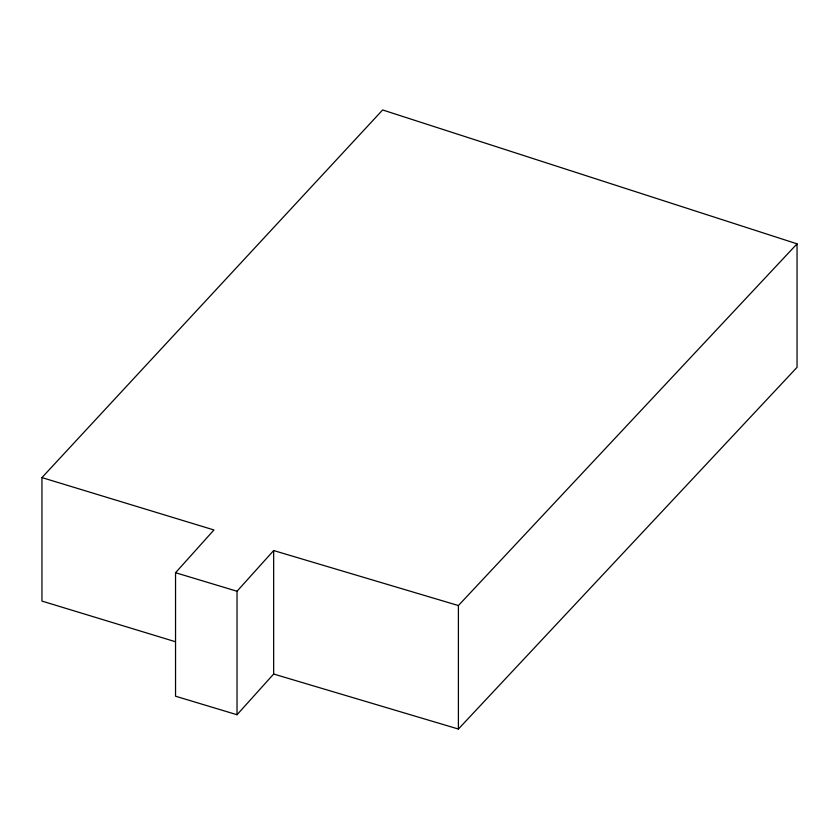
<?xml version="1.0" encoding="UTF-8"?>
<svg xmlns="http://www.w3.org/2000/svg" width="839" height="839" viewBox="0 0 839 839"><rect width="100%" height="100%" fill="white"/><g stroke="black" fill="none" stroke-linecap="round" stroke-linejoin="round"><path stroke-width="1.26" d="M41.95 477.59L382.647 109.961L797.05 243.845L458.398 605.548L273.661 550.552L273.661 674.032L237.028 714.734L175.54 696.213L175.54 572.722L213.945 529.965L41.95 477.59L41.95 601.081L175.309 641.688M237.028 714.734L237.028 591.243L273.661 550.552M273.661 674.032L458.398 729.039L797.05 367.325L797.05 243.845M175.54 572.722L237.028 591.243M458.398 605.548L458.398 729.039"/></g></svg>
